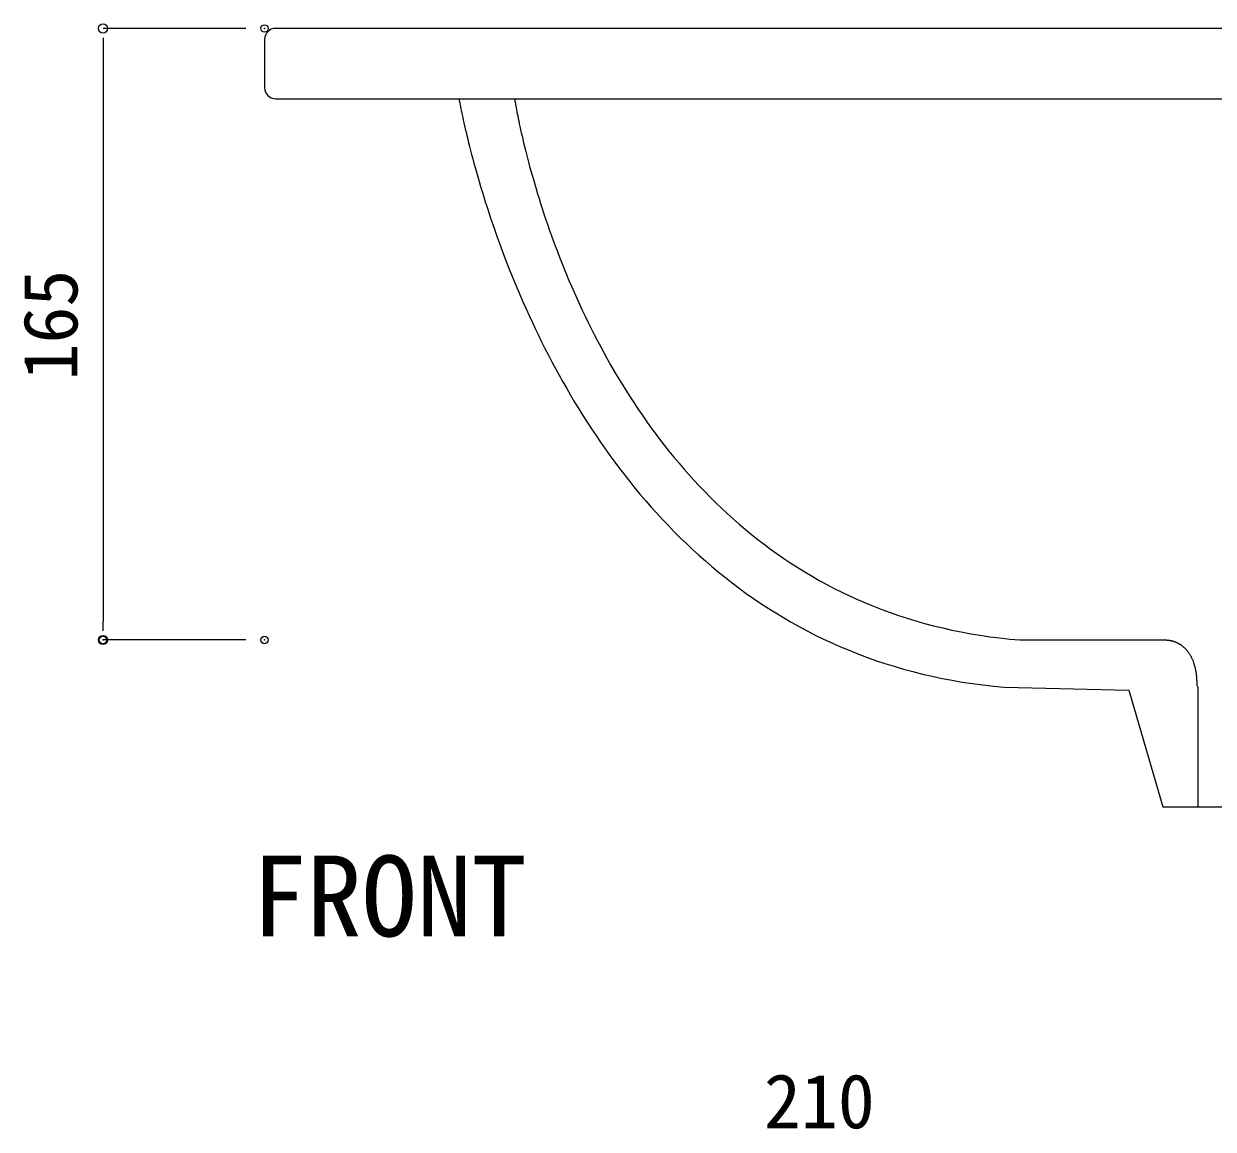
# Model space of a CAD drawing. Units: millimetres, scale not verified. Extents: x -1002 to 1010, y -687 to 676.
# Drawn here: x -905.8 to -584.8, y -377.6 to -79.4 of the extents above; entities that cross this region are included whole.
import ezdxf
from ezdxf.enums import TextEntityAlignment as Align

# ---------------------------------------------------------------- set-up
doc = ezdxf.new("R2010")
doc.units = ezdxf.units.MM
doc.header["$LTSCALE"] = 5
doc.header["$PDMODE"] = 32
doc.header["$PDSIZE"] = 2
doc.layers.add('0-0', color=7, linetype='Continuous', lineweight=15)
doc.layers.add('F-0', color=7, linetype='Continuous', lineweight=15)
doc.styles.add('ＭＳ ゴシック', font='')
doc.styles.get('ＭＳ ゴシック').set_extended_font_data('MS Gothic')

# ---------------------------------------------------------------- blocks, each defined once
blk = doc.blocks.new('U27')
at = {"layer": '0-0', "style": 'ＭＳ ゴシック'}
blk.add_text('FRONT', height=21.8, dxfattribs=at).set_placement((240.337, 473.702), align=Align.BOTTOM_LEFT)
blk = doc.blocks.new('_DOT')
at = {"layer": '0-0'}
blk.add_line((-0.5, 0), (-1, 0), dxfattribs=at)
blk.add_circle((0, 0), 0.25, dxfattribs=at)
blk.add_circle((0, 0), 0.25, dxfattribs=at)

msp = doc.modelspace()

# ---------------------------------------------------------------- linework, layer by layer
at = {"layer": 'F-0'}
for p, q in [((-845.857, -80.605), (-884.434, -80.605)), ((-884.434, -85.605), (-884.434, -240.605)), ((-845.857, -245.605), (-884.434, -245.605))]:
    msp.add_line(p, q, dxfattribs=at)
at = {"layer": 'F-0', "lineweight": 18}
for p, q in [((-840.857, -83.605), (-840.857, -96.605)), ((-637.008, -245.605), (-597.648, -245.605))]:
    msp.add_line(p, q, dxfattribs=at)
for points in [[(-288.857, -80.605), (-314.399, -80.605), (-812.316, -80.605), (-837.857, -80.605)], [(-837.857, -99.605), (-812.316, -99.605), (-314.399, -99.605), (-288.857, -99.605)], [(-788.358, -99.605), (-788.353, -99.633), (-788.339, -99.715), (-788.316, -99.85), (-788.283, -100.038), (-788.24, -100.278), (-788.187, -100.568), (-788.124, -100.909), (-788.05, -101.299), (-787.965, -101.738), (-787.869, -102.224), (-787.762, -102.757), (-787.644, -103.336), (-787.514, -103.96), (-787.372, -104.628), (-787.218, -105.34), (-787.052, -106.094), (-786.873, -106.89), (-786.681, -107.727), (-786.477, -108.604), (-786.259, -109.521), (-786.028, -110.475), (-785.784, -111.468), (-785.525, -112.497), (-785.253, -113.561), (-784.966, -114.661), (-784.665, -115.795), (-784.349, -116.963), (-784.018, -118.163), (-783.672, -119.395), (-783.31, -120.657), (-782.933, -121.95), (-782.541, -123.272), (-782.132, -124.622), (-781.707, -126), (-781.266, -127.404), (-780.808, -128.834), (-780.333, -130.289), (-779.841, -131.768), (-779.332, -133.271)], [(-773.362, -99.605), (-773.358, -99.631), (-773.347, -99.706), (-773.327, -99.831), (-773.3, -100.004), (-773.264, -100.224), (-773.219, -100.492), (-773.166, -100.806), (-773.103, -101.165), (-773.031, -101.569), (-772.95, -102.016), (-772.859, -102.507), (-772.758, -103.04), (-772.647, -103.614), (-772.526, -104.23), (-772.394, -104.885), (-772.251, -105.579), (-772.097, -106.312), (-771.932, -107.083), (-771.755, -107.89), (-771.567, -108.734), (-771.366, -109.613), (-771.154, -110.526), (-770.929, -111.474), (-770.691, -112.454), (-770.441, -113.466), (-770.178, -114.511), (-769.901, -115.585), (-769.611, -116.69), (-769.307, -117.824), (-768.989, -118.986), (-768.657, -120.176), (-768.311, -121.393), (-767.95, -122.636), (-767.574, -123.904), (-767.183, -125.197), (-766.777, -126.513), (-766.355, -127.853), (-765.918, -129.214), (-765.464, -130.597)], [(-765.464, -130.597), (-764.995, -132.001), (-764.509, -133.425), (-764.006, -134.868), (-763.487, -136.329), (-762.951, -137.808), (-762.397, -139.303), (-761.826, -140.815), (-761.237, -142.342), (-760.63, -143.884), (-760.005, -145.439), (-759.362, -147.007), (-758.7, -148.587), (-758.019, -150.179), (-757.319, -151.781), (-756.6, -153.393), (-755.861, -155.015), (-755.103, -156.644), (-754.324, -158.282), (-753.526, -159.926), (-752.707, -161.576), (-751.867, -163.231), (-751.007, -164.891), (-750.126, -166.554), (-749.223, -168.22), (-748.299, -169.889), (-747.353, -171.559), (-746.385, -173.229), (-745.395, -174.899), (-744.382, -176.569), (-743.347, -178.236), (-742.289, -179.901), (-741.208, -181.563), (-740.104, -183.221), (-738.976, -184.874), (-737.825, -186.521), (-736.649, -188.163), (-735.45, -189.797), (-734.226, -191.423), (-732.977, -193.04)], [(-779.332, -133.271), (-778.805, -134.796), (-778.261, -136.343), (-777.698, -137.91), (-777.118, -139.498), (-776.519, -141.104), (-775.901, -142.729), (-775.265, -144.372), (-774.609, -146.031), (-773.935, -147.705), (-773.241, -149.395), (-772.527, -151.099), (-771.793, -152.816), (-771.039, -154.545), (-770.265, -156.286), (-769.47, -158.038), (-768.654, -159.799), (-767.818, -161.57), (-766.96, -163.349), (-766.081, -165.135), (-765.18, -166.928), (-764.257, -168.727), (-763.313, -170.53), (-762.345, -172.338), (-761.356, -174.149), (-760.343, -175.962), (-759.308, -177.776), (-758.25, -179.592), (-757.168, -181.407), (-756.062, -183.221), (-754.933, -185.033), (-753.78, -186.843), (-752.602, -188.649), (-751.4, -190.451), (-750.173, -192.247), (-748.922, -194.038), (-747.645, -195.822), (-746.343, -197.598), (-745.015, -199.365), (-743.662, -201.123)], [(-732.977, -193.04), (-731.704, -194.648), (-730.405, -196.246), (-729.081, -197.833), (-727.732, -199.408), (-726.357, -200.97), (-724.956, -202.52), (-723.529, -204.055), (-722.075, -205.575), (-720.595, -207.08), (-719.088, -208.568), (-717.554, -210.04), (-715.993, -211.493), (-714.404, -212.927), (-712.787, -214.343), (-711.143, -215.737), (-709.47, -217.111), (-707.769, -218.463), (-706.039, -219.793), (-704.281, -221.099), (-702.493, -222.381), (-700.676, -223.638), (-698.83, -224.87), (-696.953, -226.075), (-695.047, -227.253), (-693.111, -228.403), (-691.144, -229.524), (-689.147, -230.616), (-687.119, -231.677), (-685.06, -232.708), (-682.969, -233.706), (-680.847, -234.672), (-678.693, -235.605), (-676.508, -236.503), (-674.29, -237.367), (-672.039, -238.195), (-669.756, -238.986), (-667.441, -239.74), (-665.092, -240.456), (-662.71, -241.134)], [(-743.662, -201.123), (-742.282, -202.871), (-740.877, -204.608), (-739.445, -206.333), (-737.986, -208.045), (-736.5, -209.744), (-734.988, -211.428), (-733.448, -213.097), (-731.88, -214.75), (-730.285, -216.387), (-728.662, -218.005), (-727.011, -219.605), (-725.331, -221.185), (-723.623, -222.745), (-721.886, -224.284), (-720.119, -225.801), (-718.324, -227.295), (-716.499, -228.766), (-714.645, -230.212), (-712.76, -231.633), (-710.846, -233.027), (-708.901, -234.395), (-706.925, -235.735), (-704.919, -237.046), (-702.882, -238.328), (-700.813, -239.579), (-698.713, -240.8), (-696.582, -241.988), (-694.419, -243.143), (-692.223, -244.265), (-689.995, -245.352), (-687.735, -246.404), (-685.442, -247.42), (-683.116, -248.399), (-680.757, -249.339), (-678.365, -250.241), (-675.938, -251.104), (-673.479, -251.926), (-670.985, -252.707), (-668.456, -253.446)], [(-662.71, -241.134), (-660.294, -241.772), (-657.845, -242.369), (-655.361, -242.926), (-652.844, -243.44), (-650.292, -243.912), (-647.705, -244.341), (-645.084, -244.725), (-642.428, -245.065), (-639.736, -245.358), (-637.009, -245.605)], [(-597.648, -245.605), (-597.646, -245.605), (-597.642, -245.605), (-597.634, -245.605), (-597.623, -245.605), (-597.61, -245.605), (-597.594, -245.605), (-597.574, -245.605), (-597.552, -245.605), (-597.528, -245.605), (-597.5, -245.606), (-597.47, -245.607), (-597.438, -245.608), (-597.403, -245.61), (-597.365, -245.612), (-597.325, -245.614), (-597.283, -245.617), (-597.238, -245.62), (-597.191, -245.624), (-597.142, -245.628), (-597.09, -245.633), (-597.037, -245.639), (-596.981, -245.645), (-596.923, -245.652), (-596.864, -245.66), (-596.802, -245.669), (-596.739, -245.679), (-596.673, -245.689), (-596.606, -245.7), (-596.537, -245.713), (-596.467, -245.726), (-596.395, -245.74), (-596.321, -245.756), (-596.246, -245.772), (-596.169, -245.79), (-596.091, -245.809), (-596.011, -245.829), (-595.93, -245.85), (-595.848, -245.873), (-595.764, -245.897)], [(-595.764, -245.897), (-595.679, -245.922), (-595.593, -245.949), (-595.506, -245.977), (-595.418, -246.007), (-595.329, -246.038), (-595.239, -246.071), (-595.148, -246.106), (-595.056, -246.142), (-594.964, -246.18), (-594.87, -246.219), (-594.776, -246.261), (-594.682, -246.304), (-594.586, -246.349), (-594.49, -246.396), (-594.394, -246.445), (-594.297, -246.495), (-594.2, -246.548), (-594.102, -246.603), (-594.004, -246.66), (-593.906, -246.719), (-593.807, -246.78), (-593.708, -246.843), (-593.61, -246.909), (-593.511, -246.977), (-593.412, -247.047), (-593.313, -247.119), (-593.214, -247.194), (-593.115, -247.272), (-593.017, -247.351), (-592.919, -247.434), (-592.821, -247.518), (-592.723, -247.606), (-592.626, -247.696), (-592.529, -247.788), (-592.432, -247.884), (-592.336, -247.982), (-592.241, -248.083), (-592.146, -248.186), (-592.052, -248.293)], [(-592.052, -248.293), (-591.959, -248.402), (-591.866, -248.515), (-591.774, -248.63), (-591.683, -248.748), (-591.593, -248.869), (-591.504, -248.994), (-591.416, -249.121), (-591.329, -249.252), (-591.243, -249.386), (-591.159, -249.523), (-591.075, -249.663), (-590.993, -249.807), (-590.912, -249.954), (-590.832, -250.104), (-590.754, -250.258), (-590.677, -250.416), (-590.602, -250.576), (-590.528, -250.741), (-590.456, -250.909), (-590.385, -251.08), (-590.316, -251.255), (-590.249, -251.434), (-590.184, -251.617), (-590.12, -251.803), (-590.059, -251.993), (-589.999, -252.187), (-589.941, -252.385), (-589.886, -252.587), (-589.832, -252.793), (-589.781, -253.003), (-589.732, -253.217), (-589.685, -253.435), (-589.64, -253.657), (-589.598, -253.883), (-589.558, -254.113), (-589.52, -254.348), (-589.485, -254.587), (-589.452, -254.83), (-589.422, -255.077)], [(-668.456, -253.446), (-665.894, -254.142), (-663.297, -254.794), (-660.664, -255.402), (-657.997, -255.964), (-655.294, -256.48), (-652.556, -256.949), (-649.782, -257.37), (-646.972, -257.743), (-644.126, -258.065), (-641.243, -258.337)], [(-589.422, -255.077), (-589.395, -255.329), (-589.37, -255.586), (-589.348, -255.847), (-589.329, -256.112), (-589.313, -256.382), (-589.299, -256.656), (-589.288, -256.935), (-589.281, -257.219), (-589.276, -257.507), (-589.275, -257.801)], [(-641.243, -258.337), (-607.599, -259.129), (-598.422, -290.605), (-528.293, -290.605), (-518.991, -259.116), (-485.115, -258.337)], [(-589.275, -257.8), (-589.032, -258.336), (-589.032, -290.605)]]:
    msp.add_lwpolyline(points, dxfattribs=at)
for centre, start, end in [((-837.857, -83.605), 90, 180), ((-837.857, -96.605), 180, 270)]:
    msp.add_arc(centre, 3, start, end, dxfattribs=at)
at = {"layer": 'F-0'}
for p in [(-840.857, -80.605), (-884.434, -245.605), (-840.857, -245.605)]:
    msp.add_point(p, dxfattribs=at)

# ---------------------------------------------------------------- block references
at = {"layer": 'F-0', "xscale": 5, "yscale": 5}
for p, rotation in [((-884.434, -80.605), 90), ((-884.434, -245.605), 270)]:
    msp.add_blockref('_DOT', p, dxfattribs=dict(at, rotation=rotation))
at = {"layer": 'F-0'}
msp.add_blockref('U27', (-1084.607, -805.814), dxfattribs=at)

# ---------------------------------------------------------------- texts
at = {"layer": 'F-0', "style": 'ＭＳ ゴシック'}
msp.add_text('165', height=14.66, rotation=90, dxfattribs=at).set_placement((-886.934, -175.605), align=Align.BOTTOM_LEFT)
msp.add_text('210', height=14.66, dxfattribs=at).set_placement((-706.09, -381.765), align=Align.BOTTOM_LEFT)

doc.saveas('drawing.dxf')
